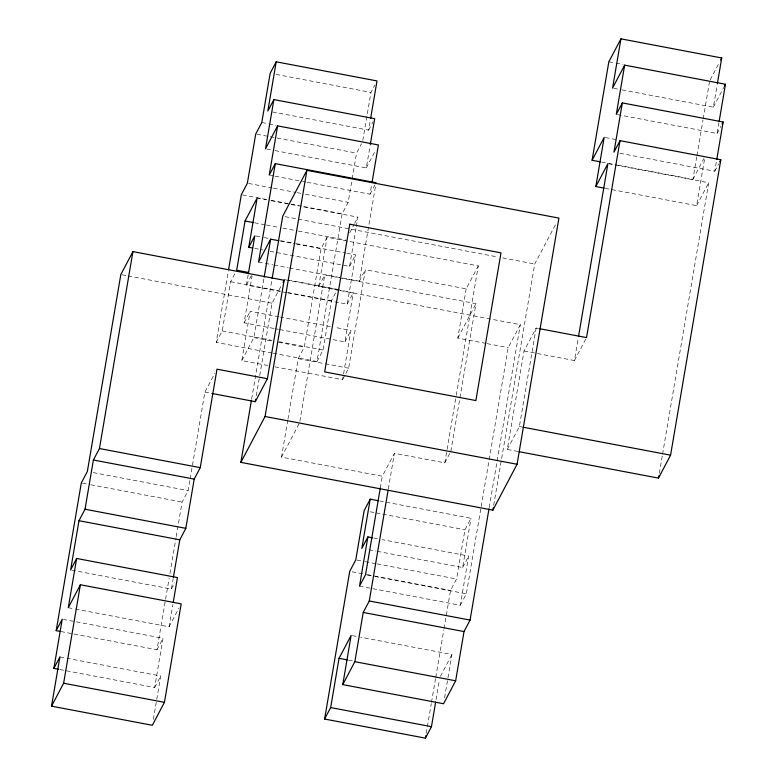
<?xml version="1.0" encoding="UTF-8"?>
<svg xmlns="http://www.w3.org/2000/svg" width="777" height="777" viewBox="0 0 777 777"><rect width="100%" height="100%" fill="white"/><g stroke="black" fill="none" stroke-linecap="round" stroke-linejoin="round"><path stroke-width="0.58" stroke-dasharray="3.88 2.91" d="M73.97 634.022L156.983 649.757L169.133 578.292M169.949 573.523L176.02 537.791M176.224 536.596L182.1 502.059L188.151 490.588L189.967 479.904M59.79 669.531L154.662 687.519L163.034 638.286L63.423 619.395M71.795 570.163L171.406 589.053L173.203 578.506M190.171 478.719L204.895 392.123L214.792 373.348M271.94 352.962L216.2 342.395L228.351 270.93M153.331 719.415L160.713 676.048L67.026 658.284M75.398 609.051L169.085 626.816L172.873 604.545M216.2 342.395L222.251 330.924L230.623 281.692L235.023 273.349M286.762 292.686L246.445 285.042L248.232 274.495M273.766 328.428L244.114 322.805L252.088 275.913M267.88 365.511L241.793 360.567L250.165 311.334L278.632 316.725M241.793 360.567L253.894 337.626L263.976 278.302M251.641 399.048L271.96 279.545M256.303 395.746L259.528 376.758M259.732 375.573L272.037 303.205L281.934 284.44M449.737 453.447L444.794 462.839L394.395 453.282L382.294 476.223L281.497 457.119L287.752 420.338M287.956 419.153L298.242 358.653L304.293 347.173L321.037 248.708L327.078 237.238L478.282 265.909L455.934 397.329M338.947 290.307L318.706 286.47L327.078 237.238M450.845 451.369L475.961 303.661L324.757 275L299.64 422.698L281.497 457.119M273.125 353.195L316.997 361.509L342.113 213.811L348.164 202.341L351.952 180.07M316.997 361.509L323.047 350.038L331.42 300.806L337.471 289.335L284.1 279.215M352.146 178.895L356.536 153.108L361.48 143.716M362.781 140.462L370.959 92.405L374.805 85.101M272.581 111.956L368.628 130.167L370.425 119.609M270.114 251.33L349.563 266.394L356.138 227.71M356.342 226.534L357.935 217.162L299.825 206.138M275 150.612L366.307 167.929L370.095 145.649M287.946 292.91L347.241 304.157L355.613 254.914L347.309 253.341M279.691 329.545L344.92 341.909L353.292 292.676L337.869 289.763M307.177 182.304L370.037 194.211L371.629 184.839M275 366.861L342.589 379.671L343.395 374.99M343.589 373.815L350.961 330.439L334.363 327.292M289.374 267.948L359.333 281.206L375.68 185.12M345.891 373.416L348.64 368.201L365.384 269.736L466.181 288.85L478.282 265.909M380.283 488.092L382.294 476.223M388.315 489.015L394.395 453.282M485.946 343.415L457.808 338.082L466.181 288.85M444.794 462.839L455.73 398.514M426.223 733.381L431.293 703.612M431.488 702.418L435.547 678.593M435.742 677.398L443.852 629.758M444.046 628.564L450.534 590.452L456.575 578.982L464.947 529.749L470.998 518.278L385.615 502.088M436.052 699.718L439.432 679.788M377.243 551.32L462.626 567.511L470.998 518.278M444.561 697.872L451.932 654.506L360.615 637.189M359.508 586.159L460.305 605.273L468.677 556.041L382.109 539.626M460.305 605.273L466.355 593.803L480.982 507.76M481.186 506.565L508.207 347.64L520.308 324.689L340.141 290.54M489.189 507.672L520.308 324.689M493.677 505.371L534.731 263.986L556.672 222.368M518.006 451.476L507.284 449.446L524.028 350.981L536.13 328.04L538.471 328.486M507.284 449.446L519.386 426.505L536.13 328.04M524.028 350.981L574.426 360.538L578.292 337.859M618.191 165.2L692.899 179.37L696.726 156.828M696.93 155.643L702.981 120.046M703.185 118.862L709.44 82.09M605.312 188.345L696.619 205.662L704.593 158.77M622.056 89.879L713.364 107.197L717.152 84.916M659.304 473.329L662.354 455.39M662.558 454.195L708.721 182.712L609.1 163.83M617.472 114.598L717.093 133.479L718.88 122.931M619.9 153.263L714.762 171.241L716.559 160.693M246.445 285.042L251.389 275.66M244.114 322.805L250.165 311.334M368.628 130.167L373.028 121.824M366.307 167.929L375.66 150.194M318.706 286.47L324.757 275M349.689 232.799L354.089 224.456M354.642 223.417L357.935 217.162M370.037 194.211L374.98 184.829M171.406 589.053L174.708 582.789M349.563 266.394L355.613 254.914M156.983 649.757L163.034 638.286M169.085 626.816L178.982 608.041M347.241 304.157L353.292 292.676M359.333 281.206L365.384 269.736M154.662 687.519L160.713 676.048M344.92 341.909L350.961 330.439M342.589 379.671L345.338 374.456M457.808 338.082L475.961 303.661M710.188 79.856L719.541 62.131M462.626 567.511L468.677 556.041M574.426 360.538L586.528 337.597M713.364 107.197L723.814 87.374M692.899 179.37L703.894 158.508M717.093 133.479L720.939 126.185M440.384 676.408L451.932 654.506M696.619 205.662L708.721 182.712M714.762 171.241L718.618 163.947M608.838 61.791L614.772 62.918M615.957 63.141L623.076 64.491M613.752 88.306L620.872 89.656M276.088 74.417L370.959 92.405M605.38 137.539L618.424 140.015M601.583 162.053L617.006 164.977M261.781 122.523L267.715 123.65M268.9 123.873L276.02 125.223M256.925 134.217L275.893 137.82M277.078 138.044L356.536 153.108M266.696 149.038L273.815 150.388M270.415 175.33L273.98 176M275.165 176.233L301.253 181.177M302.438 181.4L305.992 182.071M248.553 183.45L272.271 187.947M273.455 188.18L295.988 192.443M297.173 192.667L300.728 193.347M305.478 194.25L348.164 202.341M242.502 194.93L269.774 200.097M270.959 200.32L342.113 213.811M257.138 198.048L266.628 199.844M271.367 200.748L298.64 205.915M285.11 216.666L296.999 218.92M298.183 219.143L497.882 257.002M502.632 257.906L534.731 263.986M254.526 222.785L265.2 224.815M266.385 225.039L278.244 227.282M282.993 228.185L297.222 230.886M298.407 231.109L345.843 240.103M256.002 236.033L263.112 237.383M264.297 237.607L269.046 238.51M280.905 240.753L295.134 243.454M296.319 243.677L346.124 253.117M280.011 240.938L295.25 243.823M296.416 244.046L321.037 248.708M254.691 248.407L262.995 249.98M258.537 262.102L272.766 264.802M273.951 265.025L288.189 267.715M285.693 279.866L336.684 289.53M230.623 281.692L280.429 291.142M287.539 292.482L331.42 300.806M487.111 343.638L508.207 347.64M122.028 274.767L126.787 275.67M127.982 275.903L272.037 303.205M279.817 316.958L333.178 327.068M274.951 328.652L278.506 329.322M222.251 330.924L272.057 340.375M279.166 341.715L323.047 350.038M253.894 337.626L271.474 340.957M278.506 342.288L304.293 347.173M298.242 358.653L324.028 363.539M325.204 363.762L348.64 368.201M519.386 426.505L521.765 426.952M204.895 392.123L210.752 393.23M379.691 500.961L384.43 501.864M370.085 511.761L374.825 512.665M376.01 512.888L464.947 529.749M93.279 472.601L188.151 490.588M373.805 538.053L377.36 538.723M82.488 483.168L89.608 484.518M90.792 484.741L182.1 502.059M368.949 549.747L376.058 551.097M356.964 560.091L364.083 561.441M365.268 561.674L375.942 563.694M377.127 563.917L456.575 578.982M352.107 571.794L366.336 574.485M367.521 574.718L450.534 590.452M366.734 574.912L373.854 576.262M375.038 576.485L466.355 593.803M352.321 635.615L359.43 636.965M348.523 660.139L353.263 661.033M68.279 607.701L74.213 608.828M60.927 631.546L72.785 633.789M59.907 656.934L65.841 658.061"/><path stroke-width="1.17" d="M59.742 631.322L56.187 630.642L81.303 482.944L87.354 471.474L120.833 274.543L132.935 251.602L284.129 280.264L267.385 378.729L255.293 401.67L211.927 393.453M58.605 669.308L53.866 668.405L62.238 619.172L56.187 630.642M132.935 251.602L99.446 448.533L93.395 460.003L85.023 509.236L78.982 520.707L70.61 569.939L76.651 558.469L177.457 577.583L173.271 602.194M76.651 558.469L68.279 607.701L80.381 584.76L181.177 603.865L164.433 702.33L152.341 725.281L51.535 706.167L59.907 656.934L53.866 668.405M51.535 706.167L63.636 683.226L80.381 584.76M173.397 577.33L179.778 539.821L185.829 528.35L194.201 479.118L200.243 467.647L216.987 369.172L267.385 378.729M228.555 269.745L241.317 194.697L247.368 183.226L255.74 133.994L261.781 122.523L270.153 73.291L276.204 61.82L377 80.934L370.629 118.444M252.321 247.96L248.766 247.28L257.138 198.048L245.046 220.989L236.674 270.221L248.533 272.474M276.204 61.82L267.832 111.053L273.883 99.582L374.679 118.696L370.299 144.483M273.883 99.582L265.511 148.815L277.603 125.874L378.409 144.978L372.028 182.488M248.436 273.319L254.817 235.81L248.766 247.28M277.603 125.874L269.23 175.107L275.281 163.636L376.078 182.741M275.281 163.636L258.537 262.102L270.639 239.161L278.836 240.715M264.18 277.117L270.639 239.161M272.164 278.351L282.731 216.21L306.925 170.328L558.916 218.104L517.064 464.267L492.871 510.149L240.87 462.383L251.437 400.242M255.293 401.67L255.691 399.3M240.87 462.383L265.064 416.491L306.925 170.328M435.654 702.058L431.468 726.68L425.417 738.15L324.621 719.036L349.728 571.338L355.779 559.867L364.151 510.635L370.202 499.164L378.506 500.738M324.621 719.036L330.662 707.565L339.034 658.333L351.136 635.392L342.764 684.624L443.56 703.739L455.652 680.798L464.024 631.565L470.075 620.085L488.986 508.867M370.202 499.164L361.829 548.397L367.88 536.926L372.62 537.83M367.88 536.926L359.508 586.159L365.549 574.689L380.283 488.092M342.764 684.624L354.856 661.683L363.228 612.451L369.279 600.98L388.111 490.209M425.417 738.15L425.825 735.77M492.871 510.149L493.278 507.76M600.398 161.83L592.093 160.256L608.838 61.791L620.94 38.85L721.736 57.964L717.356 83.751M604.127 188.121L595.823 186.548L604.195 137.315L592.093 160.256M620.94 38.85L612.567 88.083L624.659 65.142L725.465 84.246L719.084 121.756M578.486 336.664L607.915 163.607L595.823 186.548M624.659 65.142L616.287 114.374L622.338 102.904L723.134 122.008L716.763 159.518M622.338 102.904L613.966 152.137L620.017 140.666L720.813 159.771L670.58 455.167L658.488 478.108L519.191 451.709M620.017 140.666L586.528 337.597L539.646 328.71M658.488 478.108L658.896 475.718M283.032 282.352L284.129 280.264M720.638 60.043L721.736 57.964M724.358 86.334L725.465 84.246M722.037 124.097L723.134 122.008M719.716 161.859L720.813 159.771M245.046 220.989L253.341 222.562M522.96 427.185L670.58 455.167M265.064 416.491L517.064 464.267M99.446 448.533L200.243 467.647M93.395 460.003L194.201 479.118M85.023 509.236L185.829 528.35M78.982 520.707L179.778 539.821M369.279 600.98L470.075 620.085M363.228 612.451L464.024 631.565M339.034 658.333L347.338 659.906M354.856 661.683L455.652 680.798M330.662 707.565L431.468 726.68M63.636 683.226L164.433 702.33M349.786 224.194L324.669 371.892L475.874 400.553L500.99 252.855L349.786 224.194"/></g></svg>
